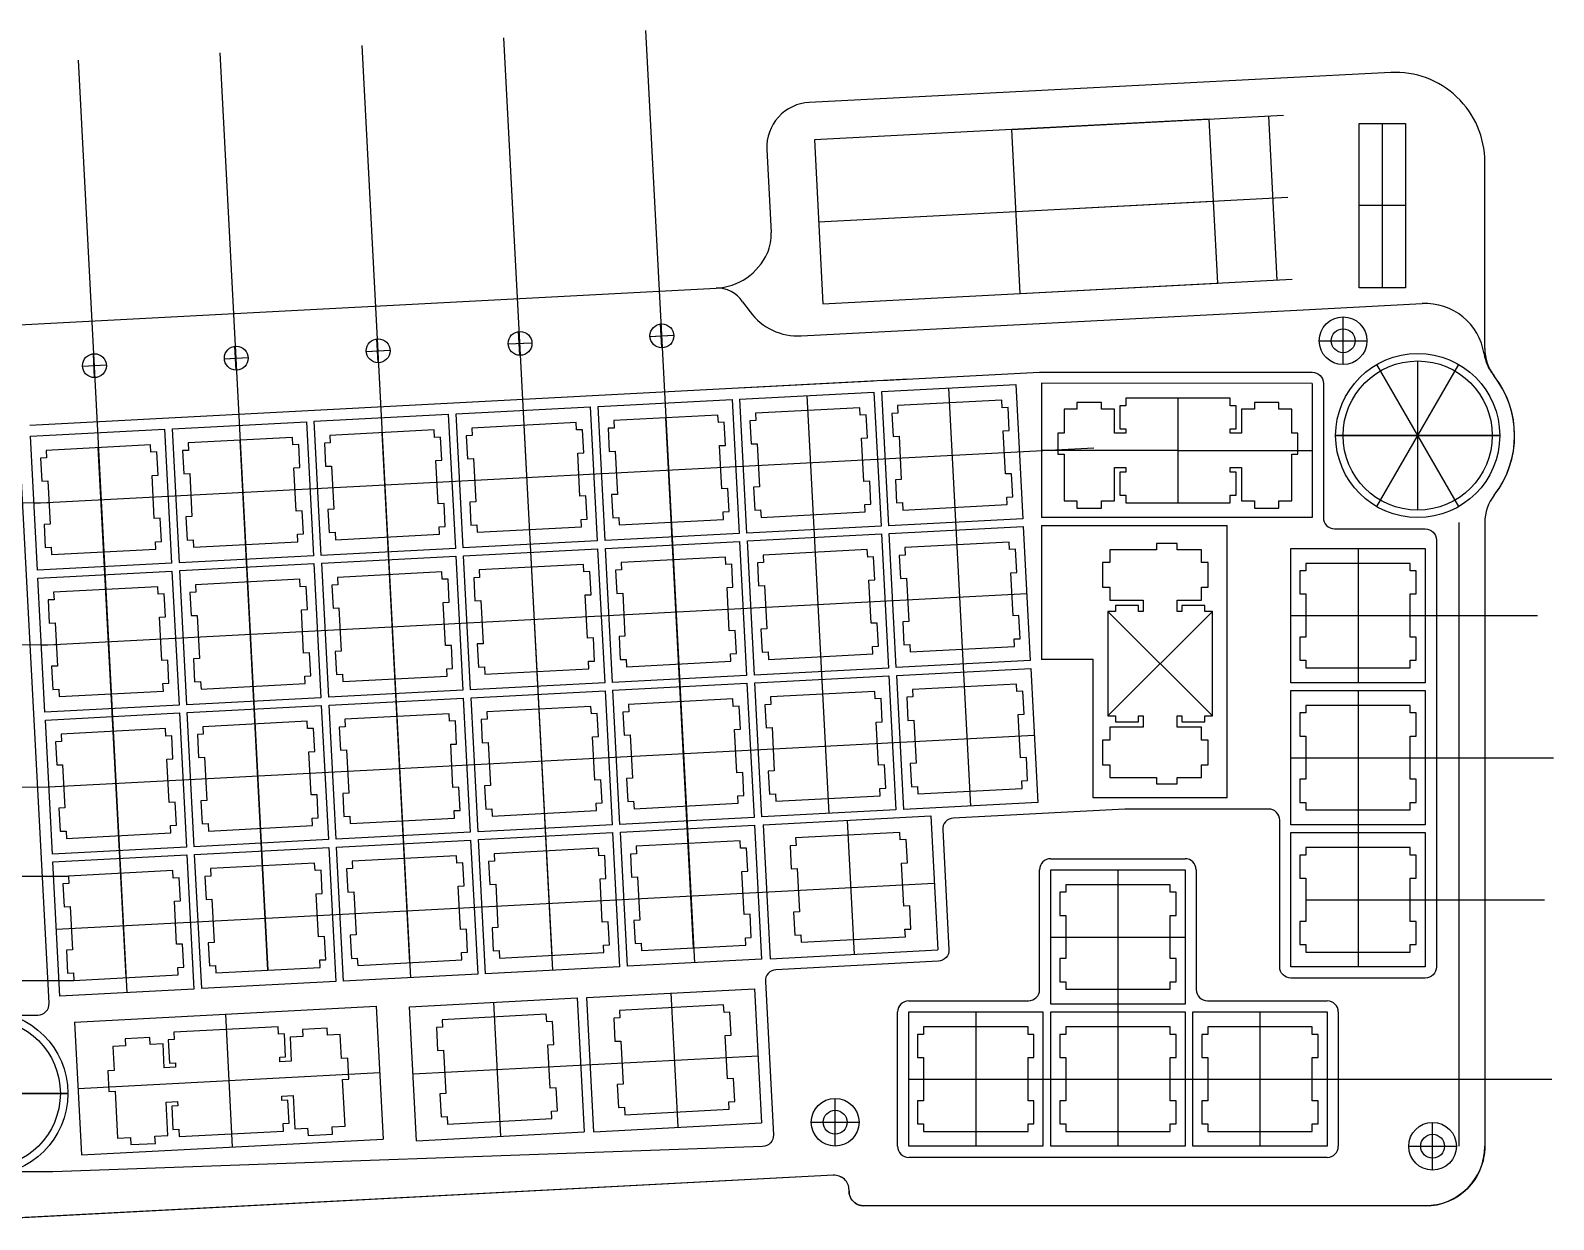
# Model space of a CAD drawing. Header units: millimetres. Extents: x -180 to 210, y -17 to 150.
# Drawn here: x 6 to 210.2, y -16.9 to 142.5 of the extents above; entities that cross this region are included whole.
import ezdxf

# ---------------------------------------------------------------- set-up
doc = ezdxf.new("R2010")
doc.units = ezdxf.units.MM
doc.layers.get('0').update_dxf_attribs({"color": 18, "lineweight": 25, "true_color": 0x000000})
for name, color, linetype, lineweight, true_color in [('bordo2', 176, 'Continuous', 25, 0x000080), ('bordo3', 30, 'Continuous', 25, 0xff7f00), ('construzione', 3, 'Continuous', 25, 0x00ff00)]:
    doc.layers.add(name, color=color, linetype=linetype, lineweight=lineweight, true_color=true_color)

msp = doc.modelspace()

# ---------------------------------------------------------------- linework, layer by layer
for p, q in [((117.2, 91.92), (103.22, 91.19)), ((117.25, 90.92), (117.2, 91.92)), ((136.22, 92.92), (122.25, 92.19)), ((122.25, 92.19), (122.3, 91.19)), ((136.28, 91.92), (136.22, 92.92)), ((137.08, 91.96), (136.28, 91.92)), ((137.24, 88.86), (137.08, 91.96)), ((149.6, 92.63), (146.3, 92.63)), ((146.3, 92.63), (146.3, 91.71)), ((149.6, 91.71), (149.6, 92.63)), ((152.85, 92.18), (152.05, 92.18)), ((152.05, 92.18), (152.05, 89.08)), ((152.85, 93.18), (152.85, 92.18)), ((166.85, 93.18), (152.85, 93.18)), ((166.85, 92.18), (166.85, 93.18)), ((167.65, 92.18), (166.85, 92.18)), ((167.65, 89.08), (167.65, 92.18)), ((173.4, 92.63), (170.1, 92.63)), ((170.1, 92.63), (170.1, 91.71)), ((173.4, 91.71), (173.4, 92.63)), ((79.15, 89.93), (65.17, 89.19)), ((79.21, 88.93), (79.15, 89.93)), ((98.18, 90.92), (84.2, 90.19)), ((84.2, 90.19), (84.25, 89.19)), ((98.23, 89.92), (98.18, 90.92)), ((99.03, 89.97), (98.23, 89.92)), ((99.19, 86.87), (99.03, 89.97)), ((103.27, 90.19), (102.47, 90.15)), ((102.47, 90.15), (102.64, 87.05)), ((103.22, 91.19), (103.27, 90.19)), ((118.05, 90.96), (117.25, 90.92)), ((118.22, 87.87), (118.05, 90.96)), ((122.3, 91.19), (121.5, 91.14)), ((121.5, 91.14), (121.66, 88.05)), ((146.3, 91.71), (144.58, 91.71)), ((144.58, 91.71), (144.58, 88.48)), ((151.33, 91.71), (149.6, 91.71)), ((151.33, 88.48), (151.33, 91.71)), ((170.1, 91.71), (168.38, 91.71)), ((168.38, 91.71), (168.38, 88.48)), ((175.12, 91.71), (173.4, 91.71)), ((175.12, 88.48), (175.12, 91.71)), ((41.11, 87.93), (27.13, 87.2)), ((41.16, 86.93), (41.11, 87.93)), ((60.13, 88.93), (46.15, 88.2)), ((46.15, 88.2), (46.2, 87.2)), ((60.18, 87.93), (60.13, 88.93)), ((60.98, 87.97), (60.18, 87.93)), ((61.14, 84.88), (60.98, 87.97)), ((65.22, 88.19), (64.43, 88.15)), ((64.43, 88.15), (64.59, 85.06)), ((65.17, 89.19), (65.22, 88.19)), ((80.01, 88.97), (79.21, 88.93)), ((80.17, 85.87), (80.01, 88.97)), ((84.25, 89.19), (83.45, 89.15)), ((83.45, 89.15), (83.61, 86.05)), ((117.42, 87.83), (118.22, 87.87)), ((117.72, 82.03), (117.42, 87.83)), ((121.66, 88.05), (122.46, 88.09)), ((122.46, 88.09), (122.76, 82.3)), ((136.44, 88.82), (137.24, 88.86)), ((136.74, 83.03), (136.44, 88.82)), ((144.58, 88.48), (143.75, 88.48)), ((143.75, 88.48), (143.75, 85.68)), ((152.85, 88.48), (151.33, 88.48)), ((152.05, 89.08), (152.85, 89.08)), ((152.85, 89.08), (152.85, 88.48)), ((166.85, 88.48), (166.85, 89.08)), ((166.85, 89.08), (167.65, 89.08)), ((168.38, 88.48), (166.85, 88.48)), ((175.95, 88.48), (175.12, 88.48)), ((175.95, 85.68), (175.95, 88.48)), ((22.08, 86.94), (8.1, 86.2)), ((8.1, 86.2), (8.15, 85.2)), ((22.13, 85.94), (22.08, 86.94)), ((22.93, 85.98), (22.13, 85.94)), ((23.1, 82.88), (22.93, 85.98)), ((27.18, 86.2), (26.38, 86.16)), ((26.38, 86.16), (26.54, 83.06)), ((27.13, 87.2), (27.18, 86.2)), ((41.96, 86.98), (41.16, 86.93)), ((42.12, 83.88), (41.96, 86.98)), ((46.2, 87.2), (45.4, 87.16)), ((45.4, 87.16), (45.56, 84.06)), ((79.37, 85.83), (80.17, 85.87)), ((79.67, 80.04), (79.37, 85.83)), ((83.61, 86.05), (84.41, 86.1)), ((84.41, 86.1), (84.72, 80.3)), ((98.39, 86.83), (99.19, 86.87)), ((98.7, 81.04), (98.39, 86.83)), ((102.64, 87.05), (103.44, 87.09)), ((103.44, 87.09), (103.74, 81.3)), ((8.15, 85.2), (7.35, 85.16)), ((7.35, 85.16), (7.52, 82.07)), ((41.32, 83.84), (42.12, 83.88)), ((41.62, 78.04), (41.32, 83.84)), ((45.56, 84.06), (46.36, 84.1)), ((46.36, 84.1), (46.67, 78.31)), ((60.34, 84.83), (61.14, 84.88)), ((60.65, 79.04), (60.34, 84.83)), ((64.59, 85.06), (65.39, 85.1)), ((65.39, 85.1), (65.69, 79.31)), ((143.75, 85.68), (144.58, 85.68)), ((144.58, 85.68), (144.58, 79.41)), ((151.33, 79.41), (151.33, 83.88)), ((151.33, 83.88), (152.85, 83.88)), ((152.85, 83.88), (152.85, 83.28)), ((166.85, 83.28), (166.85, 83.88)), ((166.85, 83.88), (168.38, 83.88)), ((168.38, 83.88), (168.38, 79.41)), ((175.12, 79.41), (175.12, 85.68)), ((175.12, 85.68), (175.95, 85.68)), ((7.52, 82.07), (8.32, 82.11)), ((8.32, 82.11), (8.62, 76.32)), ((22.3, 82.84), (23.1, 82.88)), ((22.6, 77.05), (22.3, 82.84)), ((26.54, 83.06), (27.34, 83.1)), ((27.34, 83.1), (27.64, 77.31)), ((118.52, 82.07), (117.72, 82.03)), ((118.68, 78.98), (118.52, 82.07)), ((122.76, 82.3), (121.96, 82.26)), ((121.96, 82.26), (122.13, 79.16)), ((137.54, 83.07), (136.74, 83.03)), ((137.71, 79.98), (137.54, 83.07)), ((152.85, 83.28), (152.05, 83.28)), ((152.05, 83.28), (152.05, 80.18)), ((167.65, 83.28), (166.85, 83.28)), ((167.65, 80.18), (167.65, 83.28)), ((80.47, 80.08), (79.67, 80.04)), ((80.63, 76.99), (80.47, 80.08)), ((84.72, 80.3), (83.92, 80.26)), ((83.92, 80.26), (84.08, 77.17)), ((99.5, 81.08), (98.7, 81.04)), ((99.66, 77.98), (99.5, 81.08)), ((103.74, 81.3), (102.94, 81.26)), ((102.94, 81.26), (103.1, 78.16)), ((136.91, 79.93), (137.71, 79.98)), ((136.96, 78.94), (136.91, 79.93)), ((152.05, 80.18), (152.85, 80.18)), ((152.85, 80.18), (152.85, 79.18)), ((166.85, 79.18), (166.85, 80.18)), ((166.85, 80.18), (167.65, 80.18)), ((42.42, 78.09), (41.62, 78.04)), ((42.59, 74.99), (42.42, 78.09)), ((46.67, 78.31), (45.87, 78.27)), ((45.87, 78.27), (46.03, 75.17)), ((61.45, 79.08), (60.65, 79.04)), ((61.61, 75.99), (61.45, 79.08)), ((65.69, 79.31), (64.89, 79.26)), ((64.89, 79.26), (65.05, 76.17)), ((98.86, 77.94), (99.66, 77.98)), ((98.91, 76.94), (98.86, 77.94)), ((103.1, 78.16), (103.9, 78.21)), ((103.9, 78.21), (103.95, 77.21)), ((103.95, 77.21), (117.93, 77.94)), ((117.88, 78.94), (118.68, 78.98)), ((117.93, 77.94), (117.88, 78.94)), ((122.13, 79.16), (122.93, 79.2)), ((122.93, 79.2), (122.98, 78.2)), ((122.98, 78.2), (136.96, 78.94)), ((144.58, 79.41), (146.3, 79.41)), ((146.3, 79.41), (146.3, 78.43)), ((146.3, 78.43), (149.6, 78.43)), ((149.6, 78.43), (149.6, 79.41)), ((149.6, 79.41), (151.33, 79.41)), ((152.85, 79.18), (166.85, 79.18)), ((168.38, 79.41), (170.1, 79.41)), ((170.1, 79.41), (170.1, 78.43)), ((170.1, 78.43), (173.4, 78.43)), ((173.4, 78.43), (173.4, 79.41)), ((173.4, 79.41), (175.12, 79.41)), ((8.62, 76.32), (7.82, 76.27)), ((7.82, 76.27), (7.98, 73.18)), ((23.4, 77.09), (22.6, 77.05)), ((23.56, 73.99), (23.4, 77.09)), ((27.64, 77.31), (26.84, 77.27)), ((26.84, 77.27), (27.01, 74.18)), ((60.81, 75.95), (61.61, 75.99)), ((60.86, 74.95), (60.81, 75.95)), ((65.05, 76.17), (65.85, 76.21)), ((65.85, 76.21), (65.9, 75.21)), ((65.9, 75.21), (79.89, 75.94)), ((79.83, 76.94), (80.63, 76.99)), ((79.89, 75.94), (79.83, 76.94)), ((84.08, 77.17), (84.88, 77.21)), ((84.88, 77.21), (84.93, 76.21)), ((84.93, 76.21), (98.91, 76.94)), ((22.76, 73.95), (23.56, 73.99)), ((22.81, 72.95), (22.76, 73.95)), ((27.01, 74.18), (27.81, 74.22)), ((27.81, 74.22), (27.86, 73.22)), ((27.86, 73.22), (41.84, 73.95)), ((41.79, 74.95), (42.59, 74.99)), ((41.84, 73.95), (41.79, 74.95)), ((46.03, 75.17), (46.83, 75.21)), ((46.83, 75.21), (46.88, 74.22)), ((46.88, 74.22), (60.86, 74.95)), ((137.22, 73.89), (123.24, 73.16)), ((137.27, 72.89), (137.22, 73.89)), ((156.97, 73.71), (156.97, 72.88)), ((159.77, 73.71), (156.97, 73.71)), ((159.77, 72.88), (159.77, 73.71)), ((7.98, 73.18), (8.78, 73.22)), ((8.78, 73.22), (8.83, 72.22)), ((8.83, 72.22), (22.81, 72.95)), ((99.17, 71.9), (85.19, 71.17)), ((99.23, 70.9), (99.17, 71.9)), ((118.2, 72.9), (104.22, 72.16)), ((104.22, 72.16), (104.27, 71.17)), ((118.25, 71.9), (118.2, 72.9)), ((119.05, 71.94), (118.25, 71.9)), ((119.21, 68.84), (119.05, 71.94)), ((123.29, 72.16), (122.49, 72.12)), ((122.49, 72.12), (122.66, 69.02)), ((123.24, 73.16), (123.29, 72.16)), ((138.07, 72.94), (137.27, 72.89)), ((138.24, 69.84), (138.07, 72.94)), ((156.97, 72.88), (150.7, 72.88)), ((150.7, 72.88), (150.7, 71.16)), ((163, 72.88), (159.77, 72.88)), ((163, 71.16), (163, 72.88)), ((61.13, 69.91), (47.15, 69.17)), ((61.18, 68.91), (61.13, 69.91)), ((80.15, 70.9), (66.17, 70.17)), ((66.17, 70.17), (66.22, 69.17)), ((80.2, 69.9), (80.15, 70.9)), ((81, 69.95), (80.2, 69.9)), ((81.16, 66.85), (81, 69.95)), ((85.25, 70.17), (84.45, 70.13)), ((84.45, 70.13), (84.61, 67.03)), ((85.19, 71.17), (85.25, 70.17)), ((100.03, 70.94), (99.23, 70.9)), ((100.19, 67.85), (100.03, 70.94)), ((104.27, 71.17), (103.47, 71.12)), ((103.47, 71.12), (103.63, 68.03)), ((137.44, 69.8), (138.24, 69.84)), ((137.74, 64.01), (137.44, 69.8)), ((150.7, 71.16), (149.72, 71.16)), ((149.72, 71.16), (149.72, 67.86)), ((163.92, 71.16), (163, 71.16)), ((163.92, 67.86), (163.92, 71.16)), ((177, 70.05), (176.2, 70.05)), ((176.2, 70.05), (176.2, 66.95)), ((177, 71.05), (177, 70.05)), ((191, 71.05), (177, 71.05)), ((191, 70.05), (191, 71.05)), ((191.8, 70.05), (191, 70.05)), ((191.8, 66.95), (191.8, 70.05)), ((23.08, 67.91), (9.1, 67.18)), ((23.13, 66.91), (23.08, 67.91)), ((42.1, 68.91), (28.12, 68.18)), ((28.12, 68.18), (28.18, 67.18)), ((42.15, 67.91), (42.1, 68.91)), ((42.95, 67.95), (42.15, 67.91)), ((43.12, 64.86), (42.95, 67.95)), ((47.2, 68.17), (46.4, 68.13)), ((46.4, 68.13), (46.56, 65.04)), ((47.15, 69.17), (47.2, 68.17)), ((61.98, 68.95), (61.18, 68.91)), ((62.14, 65.85), (61.98, 68.95)), ((66.22, 69.17), (65.42, 69.13)), ((65.42, 69.13), (65.59, 66.03)), ((99.39, 67.8), (100.19, 67.85)), ((99.69, 62.01), (99.39, 67.8)), ((103.63, 68.03), (104.43, 68.07)), ((104.43, 68.07), (104.74, 62.28)), ((118.41, 68.8), (119.21, 68.84)), ((118.72, 63.01), (118.41, 68.8)), ((122.66, 69.02), (123.46, 69.07)), ((123.46, 69.07), (123.76, 63.27)), ((149.72, 67.86), (150.7, 67.86)), ((150.7, 67.86), (150.7, 66.13)), ((163, 66.13), (163, 67.86)), ((163, 67.86), (163.92, 67.86)), ((9.15, 66.18), (8.35, 66.14)), ((8.35, 66.14), (8.51, 63.04)), ((9.1, 67.18), (9.15, 66.18)), ((23.93, 66.95), (23.13, 66.91)), ((24.09, 63.86), (23.93, 66.95)), ((28.18, 67.18), (27.38, 67.14)), ((27.38, 67.14), (27.54, 64.04)), ((61.34, 65.81), (62.14, 65.85)), ((61.64, 60.02), (61.34, 65.81)), ((65.59, 66.03), (66.38, 66.07)), ((66.38, 66.07), (66.69, 60.28)), ((80.36, 66.81), (81.16, 66.85)), ((80.67, 61.02), (80.36, 66.81)), ((84.61, 67.03), (85.41, 67.07)), ((85.41, 67.07), (85.71, 61.28)), ((150.7, 66.13), (155.17, 66.13)), ((154.57, 65.41), (151.47, 65.41)), ((151.47, 65.41), (151.47, 64.61)), ((154.57, 64.61), (154.57, 65.41)), ((155.17, 66.13), (155.17, 64.61)), ((159.77, 64.61), (159.77, 66.13)), ((159.77, 66.13), (163, 66.13)), ((163.47, 65.41), (160.37, 65.41)), ((160.37, 65.41), (160.37, 64.61)), ((163.47, 64.61), (163.47, 65.41)), ((176.2, 66.95), (177, 66.95)), ((177, 66.95), (177, 61.15)), ((191, 61.15), (191, 66.95)), ((191, 66.95), (191.8, 66.95)), ((23.29, 63.82), (24.09, 63.86)), ((23.6, 58.02), (23.29, 63.82)), ((27.54, 64.04), (28.34, 64.08)), ((28.34, 64.08), (28.64, 58.29)), ((42.32, 64.81), (43.12, 64.86)), ((42.62, 59.02), (42.32, 64.81)), ((46.56, 65.04), (47.36, 65.08)), ((47.36, 65.08), (47.66, 59.29)), ((138.54, 64.05), (137.74, 64.01)), ((138.7, 60.95), (138.54, 64.05)), ((151.47, 64.61), (150.47, 64.61)), ((150.47, 64.61), (150.47, 50.61)), ((155.17, 64.61), (154.57, 64.61)), ((160.37, 64.61), (159.77, 64.61)), ((164.47, 64.61), (163.47, 64.61)), ((164.47, 50.61), (164.47, 64.61)), ((8.51, 63.04), (9.31, 63.08)), ((9.31, 63.08), (9.62, 57.29)), ((85.71, 61.28), (84.91, 61.24)), ((100.49, 62.05), (99.69, 62.01)), ((100.65, 58.96), (100.49, 62.05)), ((104.74, 62.28), (103.94, 62.23)), ((103.94, 62.23), (104.1, 59.14)), ((119.52, 63.05), (118.72, 63.01)), ((119.68, 59.96), (119.52, 63.05)), ((123.76, 63.27), (122.96, 63.23)), ((122.96, 63.23), (123.12, 60.14)), ((47.66, 59.29), (46.86, 59.24)), ((46.86, 59.24), (47.03, 56.15)), ((62.44, 60.06), (61.64, 60.02)), ((62.6, 56.96), (62.44, 60.06)), ((66.69, 60.28), (65.89, 60.24)), ((65.89, 60.24), (66.05, 57.15)), ((81.47, 61.06), (80.67, 61.02)), ((81.63, 57.96), (81.47, 61.06)), ((84.91, 61.24), (85.07, 58.14)), ((118.88, 59.91), (119.68, 59.96)), ((118.93, 58.91), (118.88, 59.91)), ((123.12, 60.14), (123.92, 60.18)), ((123.92, 60.18), (123.97, 59.18)), ((123.97, 59.18), (137.95, 59.91)), ((137.9, 60.91), (138.7, 60.95)), ((137.95, 59.91), (137.9, 60.91)), ((177, 61.15), (176.2, 61.15)), ((176.2, 61.15), (176.2, 58.05)), ((191.8, 61.15), (191, 61.15)), ((191.8, 58.05), (191.8, 61.15)), ((9.62, 57.29), (8.82, 57.25)), ((8.82, 57.25), (8.98, 54.15)), ((24.4, 58.07), (23.6, 58.02)), ((24.56, 54.97), (24.4, 58.07)), ((28.64, 58.29), (27.84, 58.25)), ((27.84, 58.25), (28, 55.15)), ((43.42, 59.06), (42.62, 59.02)), ((43.58, 55.97), (43.42, 59.06)), ((66.05, 57.15), (66.85, 57.19)), ((66.85, 57.19), (66.9, 56.19)), ((80.83, 57.92), (81.63, 57.96)), ((80.88, 56.92), (80.83, 57.92)), ((85.07, 58.14), (85.87, 58.18)), ((85.87, 58.18), (85.93, 57.19)), ((85.93, 57.19), (99.91, 57.92)), ((99.85, 58.92), (100.65, 58.96)), ((99.91, 57.92), (99.85, 58.92)), ((104.1, 59.14), (104.9, 59.18)), ((104.9, 59.18), (104.95, 58.18)), ((104.95, 58.18), (118.93, 58.91)), ((176.2, 58.05), (177, 58.05)), ((177, 58.05), (177, 57.05)), ((191, 57.05), (191, 58.05)), ((191, 58.05), (191.8, 58.05)), ((28, 55.15), (28.8, 55.19)), ((28.8, 55.19), (28.86, 54.19)), ((42.78, 55.93), (43.58, 55.97)), ((42.84, 54.93), (42.78, 55.93)), ((47.03, 56.15), (47.83, 56.19)), ((47.83, 56.19), (47.88, 55.19)), ((47.88, 55.19), (61.86, 55.92)), ((61.81, 56.92), (62.6, 56.96)), ((61.86, 55.92), (61.81, 56.92)), ((66.9, 56.19), (80.88, 56.92)), ((177, 57.05), (191, 57.05)), ((8.98, 54.15), (9.78, 54.2)), ((9.78, 54.2), (9.83, 53.2)), ((9.83, 53.2), (23.81, 53.93)), ((23.76, 54.93), (24.56, 54.97)), ((23.81, 53.93), (23.76, 54.93)), ((28.86, 54.19), (42.84, 54.93)), ((119.2, 53.87), (105.22, 53.14)), ((105.22, 53.14), (105.27, 52.14)), ((119.25, 52.87), (119.2, 53.87)), ((124.29, 53.14), (123.49, 53.1)), ((138.22, 54.87), (124.24, 54.14)), ((124.24, 54.14), (124.29, 53.14)), ((138.27, 53.87), (138.22, 54.87)), ((139.07, 53.91), (138.27, 53.87)), ((139.23, 50.82), (139.07, 53.91)), ((81.15, 51.88), (67.17, 51.15)), ((67.17, 51.15), (67.22, 50.15)), ((81.2, 50.88), (81.15, 51.88)), ((86.24, 51.14), (85.44, 51.1)), ((85.44, 51.1), (85.61, 48.01)), ((100.17, 52.88), (86.19, 52.14)), ((86.19, 52.14), (86.24, 51.14)), ((100.22, 51.88), (100.17, 52.88)), ((101.02, 51.92), (100.22, 51.88)), ((101.19, 48.82), (101.02, 51.92)), ((105.27, 52.14), (104.47, 52.1)), ((104.47, 52.1), (104.63, 49)), ((120.05, 52.92), (119.25, 52.87)), ((120.21, 49.82), (120.05, 52.92)), ((123.49, 53.1), (123.65, 50)), ((177, 52), (177, 51)), ((191, 52), (177, 52)), ((191, 51), (191, 52)), ((43.1, 49.88), (29.12, 49.15)), ((29.12, 49.15), (29.17, 48.15)), ((43.15, 48.89), (43.1, 49.88)), ((48.2, 49.15), (47.4, 49.11)), ((47.4, 49.11), (47.56, 46.01)), ((62.12, 50.88), (48.14, 50.15)), ((48.14, 50.15), (48.2, 49.15)), ((62.18, 49.88), (62.12, 50.88)), ((62.97, 49.92), (62.18, 49.88)), ((63.14, 46.83), (62.97, 49.92)), ((67.22, 50.15), (66.42, 50.11)), ((66.42, 50.11), (66.58, 47.01)), ((82, 50.92), (81.2, 50.88)), ((82.16, 47.83), (82, 50.92)), ((104.63, 49), (105.43, 49.04)), ((105.43, 49.04), (105.73, 43.25)), ((119.41, 49.78), (120.21, 49.82)), ((119.71, 43.99), (119.41, 49.78)), ((123.65, 50), (124.45, 50.04)), ((124.45, 50.04), (124.76, 44.25)), ((138.43, 50.77), (139.23, 50.82)), ((138.74, 44.98), (138.43, 50.77)), ((150.47, 50.61), (151.47, 50.61)), ((155.17, 49.08), (150.7, 49.08)), ((150.7, 49.08), (150.7, 47.36)), ((151.47, 50.61), (151.47, 49.81)), ((151.47, 49.81), (154.57, 49.81)), ((154.57, 49.81), (154.57, 50.61)), ((154.57, 50.61), (155.17, 50.61)), ((155.17, 50.61), (155.17, 49.08)), ((159.77, 49.08), (159.77, 50.61)), ((159.77, 50.61), (160.37, 50.61)), ((163, 49.08), (159.77, 49.08)), ((160.37, 50.61), (160.37, 49.81)), ((160.37, 49.81), (163.47, 49.81)), ((163, 47.36), (163, 49.08)), ((163.47, 49.81), (163.47, 50.61)), ((163.47, 50.61), (164.47, 50.61)), ((177, 51), (176.2, 51)), ((176.2, 51), (176.2, 47.9)), ((191.8, 51), (191, 51)), ((191.8, 47.9), (191.8, 51)), ((10.15, 47.16), (9.35, 47.11)), ((9.35, 47.11), (9.51, 44.02)), ((24.08, 48.89), (10.1, 48.16)), ((10.1, 48.16), (10.15, 47.16)), ((24.13, 47.89), (24.08, 48.89)), ((24.93, 47.93), (24.13, 47.89)), ((25.09, 44.83), (24.93, 47.93)), ((29.17, 48.15), (28.37, 48.11)), ((28.37, 48.11), (28.53, 45.01)), ((43.95, 48.93), (43.15, 48.89)), ((44.11, 45.83), (43.95, 48.93)), ((66.58, 47.01), (67.38, 47.05)), ((67.38, 47.05), (67.68, 41.26)), ((81.36, 47.78), (82.16, 47.83)), ((81.67, 41.99), (81.36, 47.78)), ((85.61, 48.01), (86.41, 48.05)), ((86.41, 48.05), (86.71, 42.26)), ((100.39, 48.78), (101.19, 48.82)), ((100.69, 42.99), (100.39, 48.78)), ((150.7, 47.36), (149.72, 47.36)), ((149.72, 47.36), (149.72, 44.06)), ((163.92, 47.36), (163, 47.36)), ((163.92, 44.06), (163.92, 47.36)), ((176.2, 47.9), (177, 47.9)), ((177, 47.9), (177, 42.1)), ((191, 42.1), (191, 47.9)), ((191, 47.9), (191.8, 47.9)), ((28.53, 45.01), (29.33, 45.06)), ((29.33, 45.06), (29.64, 39.26)), ((43.31, 45.79), (44.11, 45.83)), ((43.62, 40), (43.31, 45.79)), ((47.56, 46.01), (48.36, 46.05)), ((48.36, 46.05), (48.66, 40.26)), ((62.34, 46.79), (63.14, 46.83)), ((62.64, 40.99), (62.34, 46.79)), ((139.54, 45.02), (138.74, 44.98)), ((139.7, 41.93), (139.54, 45.02)), ((9.51, 44.02), (10.31, 44.06)), ((10.31, 44.06), (10.61, 38.27)), ((24.29, 44.79), (25.09, 44.83)), ((24.59, 39), (24.29, 44.79)), ((101.49, 43.03), (100.69, 42.99)), ((101.65, 39.94), (101.49, 43.03)), ((105.73, 43.25), (104.93, 43.21)), ((104.93, 43.21), (105.1, 40.12)), ((120.51, 44.03), (119.71, 43.99)), ((120.68, 40.93), (120.51, 44.03)), ((124.76, 44.25), (123.96, 44.21)), ((123.96, 44.21), (124.12, 41.11)), ((149.72, 44.06), (150.7, 44.06)), ((150.7, 44.06), (150.7, 42.33)), ((163, 42.33), (163, 44.06)), ((163, 44.06), (163.92, 44.06)), ((63.44, 41.04), (62.64, 40.99)), ((63.6, 37.94), (63.44, 41.04)), ((67.68, 41.26), (66.89, 41.22)), ((66.89, 41.22), (67.05, 38.12)), ((82.47, 42.03), (81.67, 41.99)), ((82.63, 38.94), (82.47, 42.03)), ((86.71, 42.26), (85.91, 42.21)), ((85.91, 42.21), (86.07, 39.12)), ((119.88, 40.89), (120.68, 40.93)), ((119.93, 39.89), (119.88, 40.89)), ((124.12, 41.11), (124.92, 41.15)), ((124.92, 41.15), (124.97, 40.16)), ((124.97, 40.16), (138.95, 40.89)), ((138.9, 41.89), (139.7, 41.93)), ((138.95, 40.89), (138.9, 41.89)), ((150.7, 42.33), (156.97, 42.33)), ((156.97, 42.33), (156.97, 41.51)), ((156.97, 41.51), (159.77, 41.51)), ((159.77, 41.51), (159.77, 42.33)), ((159.77, 42.33), (163, 42.33)), ((177, 42.1), (176.2, 42.1)), ((176.2, 42.1), (176.2, 39)), ((191.8, 42.1), (191, 42.1)), ((191.8, 39), (191.8, 42.1)), ((25.39, 39.04), (24.59, 39)), ((25.56, 35.95), (25.39, 39.04)), ((29.64, 39.26), (28.84, 39.22)), ((28.84, 39.22), (29, 36.13)), ((44.42, 40.04), (43.62, 40)), ((44.58, 36.94), (44.42, 40.04)), ((48.66, 40.26), (47.86, 40.22)), ((47.86, 40.22), (48.02, 37.12)), ((81.83, 38.9), (82.63, 38.94)), ((81.88, 37.9), (81.83, 38.9)), ((86.07, 39.12), (86.87, 39.16)), ((86.87, 39.16), (86.92, 38.16)), ((86.92, 38.16), (100.9, 38.89)), ((100.85, 39.89), (101.65, 39.94)), ((100.9, 38.89), (100.85, 39.89)), ((105.1, 40.12), (105.9, 40.16)), ((105.9, 40.16), (105.95, 39.16)), ((105.95, 39.16), (119.93, 39.89)), ((176.2, 39), (177, 39)), ((177, 39), (177, 38)), ((191, 38), (191, 39)), ((191, 39), (191.8, 39)), ((10.61, 38.27), (9.81, 38.23)), ((9.81, 38.23), (9.98, 35.13)), ((43.78, 36.9), (44.58, 36.94)), ((43.83, 35.9), (43.78, 36.9)), ((48.02, 37.12), (48.82, 37.17)), ((48.82, 37.17), (48.88, 36.17)), ((48.88, 36.17), (62.86, 36.9)), ((62.8, 37.9), (63.6, 37.94)), ((62.86, 36.9), (62.8, 37.9)), ((67.05, 38.12), (67.85, 38.16)), ((67.85, 38.16), (67.9, 37.16)), ((67.9, 37.16), (81.88, 37.9)), ((126.71, 37.19), (127.65, 19.22)), ((177, 38), (191, 38)), ((9.98, 35.13), (10.78, 35.17)), ((10.78, 35.17), (10.83, 34.17)), ((10.83, 34.17), (24.81, 34.91)), ((24.76, 35.91), (25.56, 35.95)), ((24.81, 34.91), (24.76, 35.91)), ((29, 36.13), (29.8, 36.17)), ((29.8, 36.17), (29.85, 35.17)), ((29.85, 35.17), (43.83, 35.9)), ((104.24, 36.01), (105.18, 18.04)), ((122.57, 34.97), (108.59, 34.24)), ((122.62, 33.97), (122.57, 34.97)), ((82.14, 32.86), (68.16, 32.12)), ((82.2, 31.86), (82.14, 32.86)), ((101.17, 33.85), (87.19, 33.12)), ((87.19, 33.12), (87.24, 32.12)), ((101.22, 32.85), (101.17, 33.85)), ((102.02, 32.89), (101.22, 32.85)), ((102.18, 29.8), (102.02, 32.89)), ((108.64, 33.24), (107.84, 33.2)), ((107.84, 33.2), (108, 30.1)), ((108.59, 34.24), (108.64, 33.24)), ((123.42, 34.02), (122.62, 33.97)), ((123.58, 30.92), (123.42, 34.02)), ((177, 32.95), (177, 31.95)), ((191, 32.95), (177, 32.95)), ((191, 31.95), (191, 32.95)), ((44.1, 30.86), (30.12, 30.13)), ((44.15, 29.86), (44.1, 30.86)), ((63.12, 31.86), (49.14, 31.13)), ((49.14, 31.13), (49.19, 30.13)), ((63.17, 30.86), (63.12, 31.86)), ((63.97, 30.9), (63.17, 30.86)), ((64.13, 27.81), (63.97, 30.9)), ((68.21, 31.12), (67.42, 31.08)), ((67.42, 31.08), (67.58, 27.99)), ((68.16, 32.12), (68.21, 31.12)), ((83, 31.9), (82.2, 31.86)), ((83.16, 28.8), (83, 31.9)), ((87.24, 32.12), (86.44, 32.08)), ((86.44, 32.08), (86.6, 28.98)), ((122.78, 30.88), (123.58, 30.92)), ((123.09, 25.09), (122.78, 30.88)), ((177, 31.95), (176.2, 31.95)), ((176.2, 31.95), (176.2, 28.85)), ((191.8, 31.95), (191, 31.95)), ((191.8, 28.85), (191.8, 31.95)), ((25.07, 29.86), (11.09, 29.13)), ((11.09, 29.13), (11.15, 28.13)), ((25.12, 28.86), (25.07, 29.86)), ((25.92, 28.91), (25.12, 28.86)), ((26.09, 25.81), (25.92, 28.91)), ((30.17, 29.13), (29.37, 29.09)), ((29.37, 29.09), (29.53, 25.99)), ((30.12, 30.13), (30.17, 29.13)), ((44.95, 29.9), (44.15, 29.86)), ((45.11, 26.81), (44.95, 29.9)), ((49.19, 30.13), (48.39, 30.08)), ((48.39, 30.08), (48.56, 26.99)), ((82.36, 28.76), (83.16, 28.8)), ((82.66, 22.97), (82.36, 28.76)), ((86.6, 28.98), (87.4, 29.03)), ((87.4, 29.03), (87.71, 23.23)), ((101.38, 29.76), (102.18, 29.8)), ((101.69, 23.96), (101.38, 29.76)), ((108, 30.1), (108.8, 30.15)), ((108.8, 30.15), (109.11, 24.35)), ((176.2, 28.85), (177, 28.85)), ((177, 28.85), (177, 23.05)), ((191, 23.05), (191, 28.85)), ((191, 28.85), (191.8, 28.85)), ((11.15, 28.13), (10.35, 28.09)), ((10.35, 28.09), (10.51, 25)), ((44.31, 26.77), (45.11, 26.81)), ((44.61, 20.97), (44.31, 26.77)), ((48.56, 26.99), (49.36, 27.03)), ((49.36, 27.03), (49.66, 21.24)), ((63.33, 27.76), (64.13, 27.81)), ((63.64, 21.97), (63.33, 27.76)), ((67.58, 27.99), (68.38, 28.03)), ((68.38, 28.03), (68.68, 22.23)), ((144.8, 26.96), (144, 26.96)), ((144, 26.96), (144, 23.86)), ((144.8, 27.96), (144.8, 26.96)), ((158.8, 27.96), (144.8, 27.96)), ((158.8, 26.96), (158.8, 27.96)), ((159.6, 26.96), (158.8, 26.96)), ((159.6, 23.86), (159.6, 26.96)), ((10.51, 25), (11.31, 25.04)), ((11.31, 25.04), (11.61, 19.24)), ((25.29, 25.77), (26.09, 25.81)), ((25.59, 19.98), (25.29, 25.77)), ((29.53, 25.99), (30.33, 26.03)), ((30.33, 26.03), (30.63, 20.24)), ((123.89, 25.13), (123.09, 25.09)), ((124.05, 22.03), (123.89, 25.13)), ((83.46, 23.01), (82.66, 22.97)), ((83.62, 19.91), (83.46, 23.01)), ((87.71, 23.23), (86.91, 23.19)), ((86.91, 23.19), (87.07, 20.09)), ((102.49, 24.01), (101.69, 23.96)), ((102.65, 20.91), (102.49, 24.01)), ((109.11, 24.35), (108.31, 24.31)), ((108.31, 24.31), (108.47, 21.22)), ((144, 23.86), (144.8, 23.86)), ((144.8, 23.86), (144.8, 18.06)), ((158.8, 18.06), (158.8, 23.86)), ((158.8, 23.86), (159.6, 23.86)), ((177, 23.05), (176.2, 23.05)), ((176.2, 23.05), (176.2, 19.95)), ((191.8, 23.05), (191, 23.05)), ((191.8, 19.95), (191.8, 23.05)), ((45.41, 21.02), (44.61, 20.97)), ((45.58, 17.92), (45.41, 21.02)), ((49.66, 21.24), (48.86, 21.2)), ((48.86, 21.2), (49.02, 18.1)), ((64.44, 22.01), (63.64, 21.97)), ((64.6, 18.92), (64.44, 22.01)), ((68.68, 22.23), (67.88, 22.19)), ((67.88, 22.19), (68.04, 19.1)), ((101.85, 20.87), (102.65, 20.91)), ((101.9, 19.87), (101.85, 20.87)), ((108.47, 21.22), (109.27, 21.26)), ((109.27, 21.26), (109.32, 20.26)), ((109.32, 20.26), (123.3, 20.99)), ((123.25, 21.99), (124.05, 22.03)), ((123.3, 20.99), (123.25, 21.99)), ((11.61, 19.24), (10.81, 19.2)), ((10.81, 19.2), (10.97, 16.11)), ((26.39, 20.02), (25.59, 19.98)), ((26.55, 16.92), (26.39, 20.02)), ((30.63, 20.24), (29.84, 20.2)), ((29.84, 20.2), (30, 17.1)), ((63.8, 18.88), (64.6, 18.92)), ((63.85, 17.88), (63.8, 18.88)), ((68.04, 19.1), (68.84, 19.14)), ((68.84, 19.14), (68.9, 18.14)), ((68.9, 18.14), (82.88, 18.87)), ((82.82, 19.87), (83.62, 19.91)), ((82.88, 18.87), (82.82, 19.87)), ((87.07, 20.09), (87.87, 20.14)), ((87.87, 20.14), (87.92, 19.14)), ((87.92, 19.14), (101.9, 19.87)), ((176.2, 19.95), (177, 19.95)), ((177, 19.95), (177, 18.95)), ((177, 18.95), (191, 18.95)), ((191, 18.95), (191, 19.95)), ((191, 19.95), (191.8, 19.95)), ((25.75, 16.88), (26.55, 16.92)), ((25.81, 15.88), (25.75, 16.88)), ((30, 17.1), (30.8, 17.15)), ((30.8, 17.15), (30.85, 16.15)), ((30.85, 16.15), (44.83, 16.88)), ((44.78, 17.88), (45.58, 17.92)), ((44.83, 16.88), (44.78, 17.88)), ((49.02, 18.1), (49.82, 18.14)), ((49.82, 18.14), (49.87, 17.14)), ((49.87, 17.14), (63.85, 17.88)), ((144.8, 18.06), (144, 18.06)), ((144, 18.06), (144, 14.96)), ((159.6, 18.06), (158.8, 18.06)), ((159.6, 14.96), (159.6, 18.06)), ((10.97, 16.11), (11.77, 16.15)), ((11.77, 16.15), (11.83, 15.15)), ((11.83, 15.15), (25.81, 15.88)), ((144, 14.96), (144.8, 14.96)), ((144.8, 14.96), (144.8, 13.96)), ((158.8, 13.96), (158.8, 14.96)), ((158.8, 14.96), (159.6, 14.96)), ((144.8, 13.96), (158.8, 13.96)), ((75.16, 10.6), (61.18, 9.87)), ((75.21, 9.61), (75.16, 10.6)), ((98.94, 11.85), (84.96, 11.12)), ((84.96, 11.12), (85.01, 10.12)), ((98.99, 10.85), (98.94, 11.85)), ((99.79, 10.89), (98.99, 10.85)), ((99.95, 7.8), (99.79, 10.89)), ((39.2, 8.93), (25.22, 8.2)), ((25.22, 8.2), (25.27, 7.2)), ((39.25, 7.93), (39.2, 8.93)), ((45.77, 8.72), (42.47, 8.55)), ((42.47, 8.55), (42.52, 7.63)), ((45.82, 7.81), (45.77, 8.72)), ((61.23, 8.87), (60.43, 8.83)), ((60.43, 8.83), (60.59, 5.73)), ((61.18, 9.87), (61.23, 8.87)), ((76.01, 9.65), (75.21, 9.61)), ((76.17, 6.55), (76.01, 9.65)), ((85.01, 10.12), (84.21, 10.08)), ((84.21, 10.08), (84.37, 6.98)), ((125.75, 8.91), (125.75, 7.91)), ((139.75, 8.91), (125.75, 8.91)), ((139.75, 7.91), (139.75, 8.91)), ((144.8, 8.91), (144.8, 7.91)), ((158.8, 8.91), (144.8, 8.91)), ((158.8, 7.91), (158.8, 8.91)), ((163.85, 8.91), (163.85, 7.91)), ((177.85, 8.91), (163.85, 8.91)), ((177.85, 7.91), (177.85, 8.91)), ((18.75, 6.39), (17.03, 6.3)), ((17.03, 6.3), (17.2, 3.07)), ((22, 7.48), (18.71, 7.31)), ((18.71, 7.31), (18.75, 6.39)), ((22.05, 6.56), (22, 7.48)), ((23.77, 6.65), (22.05, 6.56)), ((23.94, 3.42), (23.77, 6.65)), ((25.27, 7.2), (24.47, 7.16)), ((24.47, 7.16), (24.63, 4.06)), ((40.05, 7.97), (39.25, 7.93)), ((40.21, 4.88), (40.05, 7.97)), ((42.52, 7.63), (40.8, 7.54)), ((40.8, 7.54), (40.97, 4.32)), ((47.54, 7.9), (45.82, 7.81)), ((47.71, 4.67), (47.54, 7.9)), ((75.37, 6.51), (76.17, 6.55)), ((75.67, 0.72), (75.37, 6.51)), ((84.37, 6.98), (85.17, 7.02)), ((85.17, 7.02), (85.47, 1.23)), ((99.15, 7.76), (99.95, 7.8)), ((99.46, 1.96), (99.15, 7.76)), ((125.75, 7.91), (124.95, 7.91)), ((124.95, 7.91), (124.95, 4.81)), ((140.55, 7.91), (139.75, 7.91)), ((140.55, 4.81), (140.55, 7.91)), ((144.8, 7.91), (144, 7.91)), ((144, 7.91), (144, 4.81)), ((159.6, 7.91), (158.8, 7.91)), ((159.6, 4.81), (159.6, 7.91)), ((163.85, 7.91), (163.05, 7.91)), ((163.05, 7.91), (163.05, 4.81)), ((178.65, 7.91), (177.85, 7.91)), ((178.65, 4.81), (178.65, 7.91)), ((24.63, 4.06), (25.43, 4.1)), ((25.43, 4.1), (25.46, 3.5)), ((39.41, 4.84), (40.21, 4.88)), ((39.44, 4.24), (39.41, 4.84)), ((40.97, 4.32), (39.44, 4.24)), ((48.53, 4.71), (47.71, 4.67)), ((48.68, 1.92), (48.53, 4.71)), ((60.59, 5.73), (61.39, 5.78)), ((61.39, 5.78), (61.69, -0.02)), ((124.95, 4.81), (125.75, 4.81)), ((125.75, 4.81), (125.75, -0.99)), ((139.75, -0.99), (139.75, 4.81)), ((139.75, 4.81), (140.55, 4.81)), ((144, 4.81), (144.8, 4.81)), ((144.8, 4.81), (144.8, -0.99)), ((158.8, -0.99), (158.8, 4.81)), ((158.8, 4.81), (159.6, 4.81)), ((163.05, 4.81), (163.85, 4.81)), ((163.85, 4.81), (163.85, -0.99)), ((177.85, -0.99), (177.85, 4.81)), ((177.85, 4.81), (178.65, 4.81)), ((17.2, 3.07), (16.37, 3.03)), ((16.37, 3.03), (16.52, 0.23)), ((25.46, 3.5), (23.94, 3.42)), ((16.52, 0.23), (17.35, 0.28)), ((17.35, 0.28), (17.67, -5.99)), ((47.85, 1.87), (48.68, 1.92)), ((48.18, -4.39), (47.85, 1.87)), ((76.47, 0.76), (75.67, 0.72)), ((76.64, -2.34), (76.47, 0.76)), ((85.47, 1.23), (84.68, 1.19)), ((84.68, 1.19), (84.84, -1.91)), ((100.25, 2), (99.46, 1.96)), ((100.42, -1.09), (100.25, 2)), ((24.18, -1.17), (25.7, -1.09)), ((24.41, -5.63), (24.18, -1.17)), ((25.74, -1.69), (24.94, -1.73)), ((24.94, -1.73), (25.1, -4.83)), ((25.7, -1.09), (25.74, -1.69)), ((39.68, -0.36), (41.21, -0.28)), ((39.72, -0.96), (39.68, -0.36)), ((40.52, -0.91), (39.72, -0.96)), ((40.68, -4.01), (40.52, -0.91)), ((41.21, -0.28), (41.44, -4.74)), ((61.69, -0.02), (60.9, -0.06)), ((60.9, -0.06), (61.06, -3.15)), ((84.84, -1.91), (85.64, -1.86)), ((85.64, -1.86), (85.69, -2.86)), ((99.62, -1.13), (100.42, -1.09)), ((99.67, -2.13), (99.62, -1.13)), ((125.75, -0.99), (124.95, -0.99)), ((124.95, -0.99), (124.95, -4.09)), ((140.55, -0.99), (139.75, -0.99)), ((140.55, -4.09), (140.55, -0.99)), ((144.8, -0.99), (144, -0.99)), ((144, -0.99), (144, -4.09)), ((159.6, -0.99), (158.8, -0.99)), ((159.6, -4.09), (159.6, -0.99)), ((163.85, -0.99), (163.05, -0.99)), ((163.05, -0.99), (163.05, -4.09)), ((178.65, -0.99), (177.85, -0.99)), ((178.65, -4.09), (178.65, -0.99)), ((39.88, -4.05), (40.68, -4.01)), ((39.93, -5.05), (39.88, -4.05)), ((61.06, -3.15), (61.86, -3.11)), ((61.86, -3.11), (61.91, -4.11)), ((61.91, -4.11), (75.89, -3.38)), ((75.84, -2.38), (76.64, -2.34)), ((75.89, -3.38), (75.84, -2.38)), ((85.69, -2.86), (99.67, -2.13)), ((17.67, -5.99), (19.4, -5.9)), ((19.4, -5.9), (19.45, -6.87)), ((22.69, -5.72), (24.41, -5.63)), ((22.74, -6.7), (22.69, -5.72)), ((25.1, -4.83), (25.9, -4.78)), ((25.9, -4.78), (25.95, -5.78)), ((25.95, -5.78), (39.93, -5.05)), ((41.44, -4.74), (43.16, -4.65)), ((43.16, -4.65), (43.22, -5.63)), ((43.22, -5.63), (46.51, -5.46)), ((46.46, -4.48), (48.18, -4.39)), ((46.51, -5.46), (46.46, -4.48)), ((124.95, -4.09), (125.75, -4.09)), ((125.75, -4.09), (125.75, -5.09)), ((125.75, -5.09), (139.75, -5.09)), ((139.75, -5.09), (139.75, -4.09)), ((139.75, -4.09), (140.55, -4.09)), ((144, -4.09), (144.8, -4.09)), ((144.8, -4.09), (144.8, -5.09)), ((144.8, -5.09), (158.8, -5.09)), ((158.8, -5.09), (158.8, -4.09)), ((158.8, -4.09), (159.6, -4.09)), ((163.05, -4.09), (163.85, -4.09)), ((163.85, -4.09), (163.85, -5.09)), ((163.85, -5.09), (177.85, -5.09)), ((177.85, -5.09), (177.85, -4.09)), ((177.85, -4.09), (178.65, -4.09)), ((19.45, -6.87), (22.74, -6.7))]:
    msp.add_line(p, q)
at = {"lineweight": -2}
for p, q in [((79.3, 12.8), (80.24, -5.17)), ((81.55, -5.14), (80.61, 12.83)), ((103.08, 14.01), (104.02, -3.96)), ((57.77, -6.35), (56.83, 11.62))]:
    msp.add_line(p, q, dxfattribs=at)
at = {"flags": 128}
for points in [[(112.25, 105.86), (165.18, 108.62), (164.03, 130.59), (111.1, 127.83), (112.25, 105.86)], [(138.71, 107.24), (137.57, 129.21)], [(190.35, 108), (184.15, 108), (184.15, 130), (190.35, 130), (190.35, 108)], [(187.25, 130), (187.25, 108)], [(111.67, 116.84), (164.6, 119.6)], [(190.35, 119), (184.15, 119)], [(192, 78.18), (192, 98.18)], [(94.91, 19.5), (91.19, 90.56)], [(56.86, 17.51), (53.14, 88.56)], [(72.16, 89.56), (75.89, 18.51)], [(182, 88.18), (202, 88.18)], [(6.47, 79.11), (148.58, 86.55)], [(18.82, 15.52), (15.09, 86.57)], [(37.84, 16.51), (34.12, 87.57)], [(184, 73.05), (184, 55.05)], [(7.47, 60.08), (139.59, 67.01)], [(140.58, 47.98), (8.46, 41.06)], [(104.24, 36.01), (126.71, 37.19)], [(9.46, 22.03), (127.18, 28.2)], [(105.18, 18.04), (127.65, 19.22)], [(57.3, 2.64), (103.55, 5.02)], [(12.37, 0.66), (52.82, 2.78)]]:
    msp.add_lwpolyline(points, dxfattribs=at)
at = {"lineweight": -2, "flags": 128}
for points in [[(120.04, 76.05), (102.06, 75.1), (101.12, 93.08), (119.09, 94.02)], [(139.06, 77.04), (121.09, 76.1), (120.14, 94.08), (138.12, 95.02)], [(81.99, 74.05), (64.01, 73.11), (63.07, 91.08), (81.05, 92.03)], [(101.01, 75.05), (83.04, 74.11), (82.1, 92.08), (100.07, 93.02)], [(43.94, 72.06), (25.97, 71.12), (25.02, 89.09), (43, 90.03)], [(62.97, 73.06), (44.99, 72.11), (44.05, 90.09), (62.02, 91.03)], [(24.92, 71.06), (6.94, 70.12), (6, 88.09), (23.98, 89.04)], [(140.06, 58.02), (122.08, 57.08), (121.14, 75.05), (139.12, 75.99)], [(102.01, 56.03), (84.03, 55.08), (83.09, 73.06), (101.07, 74)], [(121.03, 57.02), (103.06, 56.08), (102.12, 74.05), (120.09, 75)], [(63.96, 54.03), (45.99, 53.09), (45.04, 71.06), (63.02, 72.01)], [(82.99, 55.03), (65.01, 54.09), (64.07, 72.06), (82.04, 73)], [(193, 55.05), (175, 55.05), (175, 73.05), (193, 73.05)], [(25.91, 52.04), (7.94, 51.1), (7, 69.07), (24.97, 70.01)], [(44.94, 53.03), (26.96, 52.09), (26.02, 70.07), (44, 71.01)], [(122.03, 38), (104.06, 37.06), (103.11, 55.03), (121.09, 55.97)], [(141.05, 39), (123.08, 38.05), (122.14, 56.03), (140.11, 56.97)], [(83.98, 36), (66.01, 35.06), (65.07, 53.04), (83.04, 53.98)], [(103.01, 37), (85.03, 36.06), (84.09, 54.03), (102.06, 54.98)], [(193, 36), (175, 36), (175, 54), (193, 54)], [(45.94, 34.01), (27.96, 33.07), (27.02, 51.04), (44.99, 51.98)], [(64.96, 35.01), (46.98, 34.07), (46.04, 52.04), (64.02, 52.98)], [(26.91, 33.01), (8.94, 32.07), (7.99, 50.05), (25.97, 50.99)], [(84.98, 16.98), (67, 16.04), (66.06, 34.01), (84.04, 34.96)], [(104, 17.98), (86.03, 17.04), (85.09, 35.01), (103.06, 35.95)], [(193, 16.95), (175, 16.95), (175, 34.95), (193, 34.95)], [(46.93, 14.99), (28.96, 14.04), (28.01, 32.02), (45.99, 32.96)], [(65.96, 15.98), (47.98, 15.04), (47.04, 33.02), (65.01, 33.96)], [(27.91, 13.99), (9.93, 13.05), (8.99, 31.02), (26.97, 31.96)], [(160.8, 11.96), (142.8, 11.96), (142.8, 29.96), (160.8, 29.96)], [(141.75, -7.09), (123.75, -7.09), (123.75, 10.91), (141.75, 10.91)], [(160.8, -7.09), (142.8, -7.09), (142.8, 10.91), (160.8, 10.91)], [(179.85, -7.09), (161.85, -7.09), (161.85, 10.91), (179.85, 10.91)]]:
    msp.add_lwpolyline(points, close=True, dxfattribs=at)
for points in [[(132.07, 38.52), (129.13, 94.55)], [(141.55, 95.19), (141.54, 77.19)], [(177.85, 95.18), (141.55, 95.19)], [(177.85, 95.18), (177.85, 77.18)], [(110.11, 93.55), (113.04, 37.53)], [(159.85, 93.18), (159.85, 79.18)], [(159.85, 86.18), (141.55, 86.19)], [(159.85, 86.18), (177.85, 86.19)], [(177.85, 77.18), (141.54, 77.19)], [(141.54, 76.13), (166.47, 76.13)], [(141.54, 76.13), (141.54, 58.17)], [(166.47, 39.61), (166.47, 76.13)], [(150.47, 64.61), (164.47, 50.61)], [(164.47, 64.61), (150.47, 50.61)], [(175, 64.05), (193, 64.05)], [(141.54, 58.19), (148.47, 58.19)], [(148.47, 39.61), (148.47, 58.19)], [(184, 54), (184, 16.95)], [(175, 45), (193, 45)], [(166.47, 39.61), (148.47, 39.61)], [(115.48, 36.6), (116.42, 18.63)], [(151.8, 29.96), (151.8, -7.09)], [(142.8, 20.96), (160.8, 20.96)], [(56.83, 11.62), (79.3, 12.8)], [(80.61, 12.83), (103.08, 14.01)], [(91.84, 13.48), (92.79, -4.49)], [(11.91, 9.56), (52.35, 11.68)], [(32.13, 10.62), (33.06, -7.18)], [(52.35, 11.68), (53.29, -6.12)], [(68.06, 12.23), (69, -5.74)], [(132.75, 10.91), (132.75, -7.09)], [(170.85, 10.91), (170.85, -7.09)], [(11.91, 9.56), (12.84, -8.24)], [(-9, 0), (9, 0)], [(123.75, 1.91), (179.85, 1.91)], [(81.55, -5.14), (104.02, -3.96)], [(12.84, -8.24), (53.29, -6.12)], [(57.77, -6.35), (80.24, -5.17)]]:
    msp.add_lwpolyline(points, dxfattribs=at)
for centre in [(192, 88.18), (0, 0)]:
    msp.add_circle(centre, 10)
at = {"layer": 'bordo2'}
for p, q in [((188.38, 136.84), (110.42, 132.84)), ((104.74, 126.54), (105.32, 115.41)), ((1.9, 102.89), (97.92, 107.93))]:
    msp.add_line(p, q, dxfattribs=at)
at = {"layer": 'bordo2', "flags": 128}
msp.add_lwpolyline([(201, 99.84), (201, 124.86)], dxfattribs=at)
msp.add_lwpolyline([(201, 76.52), (201, -7.09, -0.414214), (193, -15.09), (117.75, -15.09, -0.414214), (115.75, -13.09), (115.75, -12.97, 0.429634), (113.65, -10.97), (0.93, -16.88, -0.021495), (-1.22, -16.9), (-151.02, -11.86, -0.404404), (-158.75, -3.87), (-158.75, 95.68)], format="xyb", dxfattribs=at)
at = {"layer": 'bordo2'}
for centre, radius, start, end in [((189, 124.86), 12, 0, 92.938), ((110.73, 126.85), 6, 92.938, 182.9858), ((99.33, 115.1), 6, 335.9086, 2.9858), ((97.5, 115.92), 8, 273, 335.9086), ((207, 99.84), 6, 180, 217.8636), ((192, 88.18), 13, 322.1364, 37.8636), ((207, 76.52), 6, 142.1364, 180)]:
    msp.add_arc(centre, radius, start, end, dxfattribs=at)
at = {"layer": 'bordo3'}
for p, q in [((1.9, 102.89), (97.92, 107.93)), ((175.79, 105), (192.58, 105.88)), ((101.04, 94.58), (119.02, 95.52)), ((201, 76.52), (201, -7.09)), ((142.8, 31.46), (160.8, 31.46)), ((141.3, 13.91), (141.3, 29.96)), ((162.3, 29.96), (162.3, 13.91)), ((123.75, 12.41), (139.8, 12.41)), ((163.8, 12.41), (179.85, 12.41)), ((122.25, -7.09), (122.25, 10.91)), ((181.35, 10.91), (181.35, -7.09)), ((179.85, -8.59), (123.75, -8.59)), ((113.65, -10.97), (0.93, -16.88)), ((115.75, -13.09), (115.75, -12.97)), ((193, -15.09), (117.75, -15.09))]:
    msp.add_line(p, q, dxfattribs=at)
at = {"layer": 'bordo3', "flags": 128}
for points in [[(101.48, 106.12), (102.48, 104.77)], [(109.33, 101.54), (175.79, 105)], [(70.04, 100.46), (73.24, 100.63)], [(89.07, 101.46), (92.26, 101.63)], [(32, 98.47), (35.19, 98.63)], [(51.02, 99.46), (54.21, 99.63)], [(12.97, 97.47), (16.17, 97.64)], [(5.92, 89.59), (123.76, 95.77)]]:
    msp.add_lwpolyline(points, dxfattribs=at)
for points in [[(120.06, 95.57), (141.28, 96.69), (177.85, 96.68, -0.414168), (179.35, 95.18), (179.35, 77.18, 0.414168), (180.85, 75.68), (193, 75.68, -0.414168), (194.5, 74.18), (194.5, 16.95, -0.414214), (193, 15.45), (175, 15.45, -0.414214), (173.5, 16.95), (173.5, 36.61, 0.414214), (172, 38.11), (152.73, 38.11), (129.73, 36.9, 0.414214), (128.31, 35.32), (129.15, 19.3, -0.414214), (127.73, 17.72), (105.95, 16.58, 0.414214), (104.53, 15), (105.61, -5.56, -0.419202), (104.16, -7.13), (9, -10.5), (-9, -10.5)], [(-6.98, 10.5), (6.98, 10.5, 0.429634), (8.48, 12.08), (4.5, 88.02, -0.414214)]]:
    msp.add_lwpolyline(points, format="xyb", dxfattribs=at)
at = {"layer": 'bordo3'}
for centre, radius in [((71.64, 100.54), 1.6), ((90.66, 101.54), 1.6), ((182, 100.89), 3.2), ((182, 100.89), 1.6), ((33.59, 98.55), 1.6), ((52.62, 99.55), 1.6), ((14.57, 97.55), 1.6), ((113.89, -3.87), 3.2), ((113.89, -3.87), 1.6), ((194, -7.09), 3.2), ((194, -7.09), 1.6)]:
    msp.add_circle(centre, radius, dxfattribs=at)
for centre, radius, start, end in [((98.13, 103.93), 4, 33.1456, 93), ((108.91, 109.53), 8, 216.5089, 272.9858), ((193, 97.89), 8, 8.8647, 93), ((206.83, 100.05), 6, 188.8647, 218.6779), ((192, 88.18), 13, 322.1364, 38.6779), ((207, 76.52), 6, 142.1364, 180), ((142.8, 29.96), 1.5, 90, 180), ((160.8, 29.96), 1.5, 0, 90), ((123.75, 10.91), 1.5, 90, 180), ((139.8, 13.91), 1.5, 270, 0), ((163.8, 13.91), 1.5, 180, 270), ((179.85, 10.91), 1.5, 0, 90), ((123.75, -7.09), 1.5, 180, 270), ((179.85, -7.09), 1.5, 270, 0), ((193, -7.09), 8, 270, 0), ((113.75, -12.97), 2, 0, 93), ((117.75, -13.09), 2, 180, 270)]:
    msp.add_arc(centre, radius, start, end, dxfattribs=at)
at = {"layer": 'construzione'}
for p, q in [((173.17, 109.03), (172.02, 131)), ((197.5, 76.52), (197.5, -7.09)), ((32.13, 10.62), (33.06, -7.18))]:
    msp.add_line(p, q, dxfattribs=at)
at = {"layer": 'construzione', "lineweight": -2, "flags": 128}
for points in [[(69.44, 141.49), (75.99, 16.51)], [(88.47, 142.48), (95.02, 17.51)], [(31.4, 139.49), (37.84, 16.51)], [(50.42, 140.49), (56.97, 15.51)], [(12.37, 138.5), (18.92, 13.52)]]:
    msp.add_lwpolyline(points, dxfattribs=at)
at = {"layer": 'construzione', "flags": 128}
for points in [[(137.57, 129.21), (174.02, 131.11)], [(138.14, 118.22), (174.59, 120.12)], [(138.71, 107.24), (175.16, 109.14)], [(71.62, 98.94), (71.45, 102.14)], [(90.64, 99.94), (90.48, 103.14)], [(182, 97.69), (182, 104.09)], [(33.57, 96.95), (33.4, 100.14)], [(52.6, 97.95), (52.43, 101.14)], [(69.99, 100.46), (73.19, 100.63)], [(89.01, 101.46), (92.21, 101.63)], [(178.8, 100.89), (185.2, 100.89)], [(14.6, 95.95), (14.43, 99.15)], [(31.94, 98.47), (35.14, 98.63)], [(50.97, 99.46), (54.16, 99.63)], [(12.97, 97.47), (16.17, 97.64)], [(186.5, 78.65), (197.5, 97.7)], [(197.5, 78.65), (186.5, 97.7)], [(181, 88.18), (203, 88.18)], [(203, 88.18), (181, 88.18)], [(-6.47, 79.11), (8.47, 79.21)], [(184, 64.05), (208.08, 64.05)], [(-7.47, 60.08), (9.47, 60.19)], [(184, 45), (210.21, 45)], [(-10.46, 41.16), (8.46, 41.06)], [(-11.09, 29.13), (11.09, 29.13)], [(177, 25.95), (209, 25.95)], [(-11.83, 15.15), (11.83, 15.15)], [(11, 0), (-11, 0)], [(11, 0), (-11, 0)], [(179.85, 1.91), (210, 1.91)], [(-11, 0), (11, 0)], [(113.89, -7.07), (113.89, -0.67)], [(110.69, -3.87), (117.09, -3.87)], [(194, -10.29), (194, -3.89)], [(190.8, -7.09), (197.2, -7.09)]]:
    msp.add_lwpolyline(points, dxfattribs=at)
at = {"layer": 'construzione'}
for centre in [(192, 88.18), (0, 0)]:
    msp.add_circle(centre, 11, dxfattribs=at)

doc.saveas('drawing.dxf')
